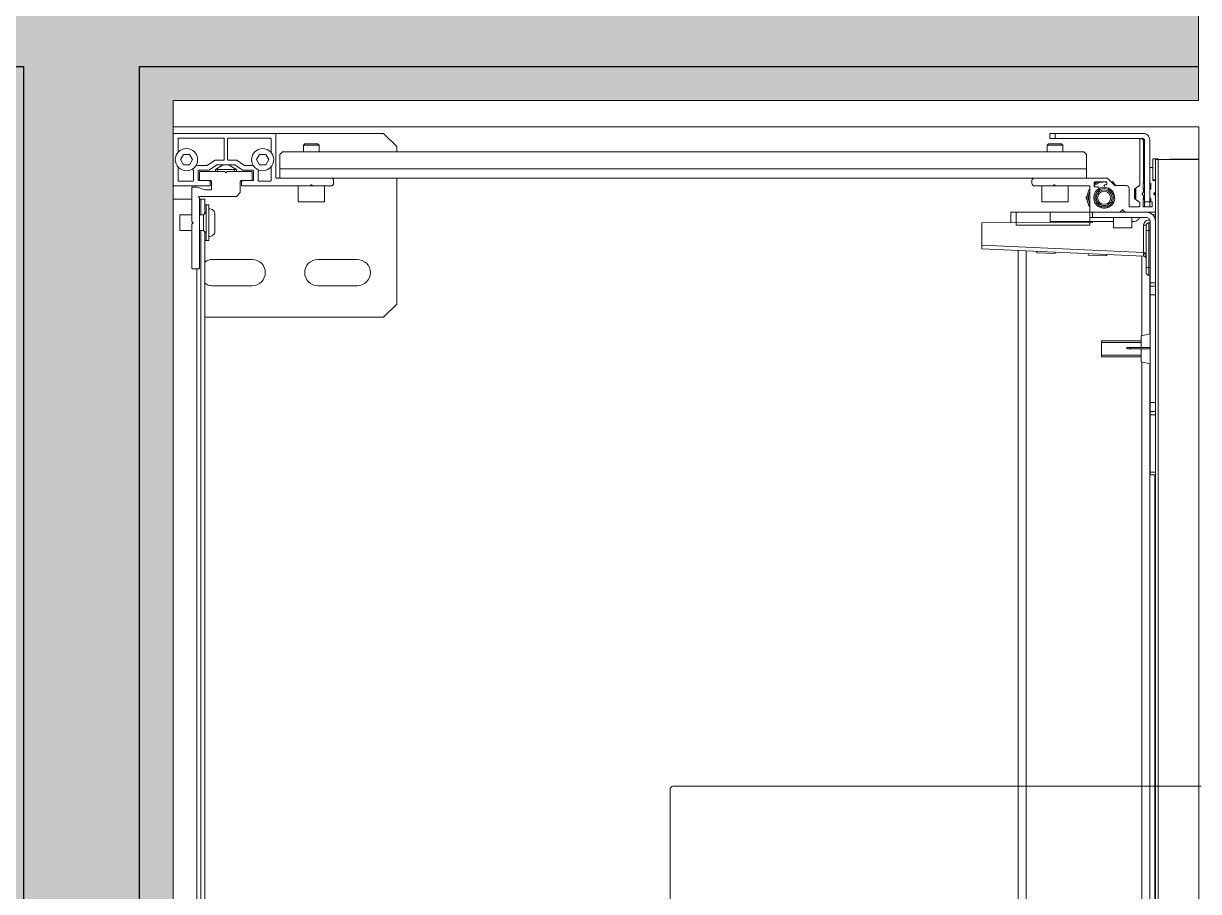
# Model space of a CAD drawing. Header units: centimetres. Extents: x 1724 to 19617, y -6503 to 8072.
# Drawn here: x 4441.97 to 4486.68, y -3585.35 to -3552.31 of the extents above; entities that cross this region are included whole.
import ezdxf

# ---------------------------------------------------------------- set-up
doc = ezdxf.new("R2010")
doc.units = ezdxf.units.CM
for name, color, linetype, lineweight in [('B amÈnagement intÈrieur', 7, 'Continuous', 5), ('F REMPLISSAGE-vert clair-1', 7, 'Continuous', 5), ('F REMPLISSAGE-vert foncÈ', 7, 'Continuous', 5)]:
    doc.layers.add(name, color=color, linetype=linetype, lineweight=lineweight)
for name, color, linetype in [('B aménagement intérieur', 252, 'Continuous'), ('B Général', 252, 'Continuous'), ('C ANNOTATIONS-prestations', 252, 'Continuous'), ('F REMPLISSAGE-vert clair', 252, 'Continuous'), ('F REMPLISSAGE-vert foncé', 252, 'Continuous')]:
    doc.layers.add(name, color=color, linetype=linetype)

# ---------------------------------------------------------------- blocks, each defined once
blk = doc.blocks.new('200_wc-2')
at = {"layer": 'B Général', "color": 7, "linetype": 'Continuous', "lineweight": 5}
for p, q in [((-24.9, 0.1), (24.9, 0.1)), ((25, -20.1), (25, 0))]:
    blk.add_line(p, q, dxfattribs=at)
blk.add_arc((24.9, 0), 0.1, 0, 90, dxfattribs=at)
blk = doc.blocks.new('Groupe-44-1')
at = {"layer": 'B Général', "xscale": -1, "rotation": 270}
blk.add_blockref('200_wc-2', (35.5, 7.5), dxfattribs=at)
blk = doc.blocks.new('WC-plan-PMR')
at = {"layer": 'B Général', "color": 7}
blk.add_blockref('Groupe-44-1', (0, 0), dxfattribs=at)
blk = doc.blocks.new('T3 A 102 (2D)')
at = {"layer": 'B Général', "color": 7, "xscale": -1}
blk.add_blockref('WC-plan-PMR', (-390.925, -369.044), dxfattribs=at)
blk = doc.blocks.new('G 100_80')
at = {"layer": 'B Général', "color": 7, "linetype": 'Continuous', "lineweight": 5, "flags": 128}
blk.add_lwpolyline([(9.5, -45), (9.5, 45), (48.52, 45), (48.52, -45)], close=True, dxfattribs=at)
at = {"layer": 'C ANNOTATIONS-prestations', "lineweight": 5}
for p, q in [((46.87, 43.75), (46.87, -43.75)), ((46.97, -43.75), (46.97, 43.75)), ((9.5, 42.25), (9.5, -42.25)), ((10.55, 41.05), (10.55, -41.05)), ((10.7, 41), (10.7, -41)), ((10.4, 39.6), (10.4, -39.6)), ((46.35, -36.044), (46.35, 1.5)), ((46.65, 1.6), (46.65, -35.984)), ((46.85, 1.667), (46.85, -31.75)), ((41.65, -40.287), (41.65, 1.325)), ((41.95, -40.274), (41.95, 1.325)), ((46.67, -31.75), (46.67, -31.85)), ((46.87, -31.75), (46.67, -31.75)), ((46.67, -31.85), (46.67, -34.033)), ((46.67, -31.85), (46.87, -31.85)), ((46.87, -34.033), (46.67, -34.033)), ((46.67, -34.033), (46.67, -34.168)), ((46.67, -34.168), (46.67, -34.5)), ((46.67, -34.168), (46.87, -34.168)), ((46.67, -34.5), (46.67, -38.6)), ((46.67, -34.5), (46.87, -34.5)), ((46.32, -36.05), (46.67, -35.98)), ((46.32, -36.55), (46.32, -36.05)), ((44.82, -36.25), (44.82, -36.85)), ((44.82, -36.25), (46.32, -36.25)), ((46.32, -36.311), (44.82, -36.311)), ((45.911, -36.55), (45.775, -36.55)), ((45.775, -36.6), (45.775, -36.55)), ((45.911, -36.6), (45.775, -36.6)), ((46.67, -36.55), (45.911, -36.55)), ((45.911, -36.6), (45.911, -36.55)), ((46.67, -36.6), (45.911, -36.6)), ((46.32, -37.05), (46.32, -36.6)), ((46.32, -36.789), (44.82, -36.789)), ((46.32, -36.85), (44.82, -36.85)), ((46.67, -37.12), (46.32, -37.05)), ((46.35, -40.074), (46.35, -37.056)), ((46.65, -37.116), (46.65, -39.35)), ((10.7, -37.75), (17.5, -37.75)), ((17.5, -37.75), (18, -38.25)), ((18, -38.25), (18, -43.05)), ((46.67, -38.6), (46.67, -38.932)), ((46.67, -38.6), (46.87, -38.6)), ((11, -38.95), (12.5, -38.95)), ((15, -38.95), (16.5, -38.95)), ((46.67, -38.932), (46.67, -39.067)), ((46.87, -38.932), (46.67, -38.932)), ((46.67, -39.067), (46.67, -41.4)), ((46.67, -39.067), (46.87, -39.067)), ((10.2, -41.3), (10.2, -39.63)), ((10.23, -39.6), (10.47, -39.6)), ((10.5, -39.63), (10.5, -42.29)), ((46.52, -39.45), (46.52, -39.65)), ((46.52, -39.65), (46.52, -41.05)), ((46.62, -39.65), (46.52, -39.65)), ((46.67, -39.35), (46.62, -39.35)), ((46.62, -39.65), (46.62, -39.35)), ((46.62, -39.65), (46.67, -39.65)), ((46.62, -41.05), (46.62, -39.65)), ((12.5, -39.95), (11, -39.95)), ((16.5, -39.95), (15, -39.95)), ((46.413, -40.071), (40.27, -40.35)), ((40.27, -40.5), (46.42, -40.221)), ((43.056, -40.173), (42.354, -40.205)), ((42.357, -40.255), (42.354, -40.205)), ((43.056, -40.173), (43.058, -40.223)), ((45.018, -40.084), (44.316, -40.116)), ((44.319, -40.166), (44.316, -40.116)), ((45.018, -40.084), (45.02, -40.134)), ((46.425, -40.07), (46.413, -40.071)), ((46.413, -40.071), (46.42, -40.221)), ((46.42, -40.221), (46.425, -40.22)), ((46.42, -40.221), (46.42, -41.25)), ((10.7, -40.67), (10.75, -40.67)), ((10.75, -40.67), (10.75, -42.03)), ((10.75, -40.67), (10.85, -40.67)), ((10.85, -40.67), (10.85, -42.03)), ((40.27, -40.35), (40.27, -40.5)), ((40.27, -41.351), (40.27, -40.5)), ((9.75, -41.05), (9.75, -41.65)), ((9.75, -41.05), (10.2, -41.05)), ((10.5, -41.05), (10.65, -41.05)), ((10.65, -41.05), (10.75, -40.95)), ((10.65, -41.65), (10.65, -41.05)), ((11.08, -41.025), (11.08, -41.675)), ((46.52, -41.05), (46.52, -41.25)), ((46.62, -41.05), (46.52, -41.05)), ((46.67, -41.05), (46.62, -41.05)), ((46.62, -41.35), (46.62, -41.05)), ((10.25, -41.35), (10.2, -41.3)), ((10.2, -41.4), (10.25, -41.35)), ((10.2, -42.67), (10.2, -41.4)), ((44.47, -41.36), (40.27, -41.351)), ((41.37, -41.353), (41.37, -41.75)), ((41.57, -41.25), (44.37, -41.25)), ((41.57, -41.25), (41.57, -41.75)), ((42.87, -41.4), (42.87, -41.75)), ((44.37, -41.4), (42.87, -41.4)), ((44.37, -41.25), (44.37, -41.4)), ((44.37, -41.4), (44.37, -41.55)), ((44.37, -41.4), (45.27, -41.4)), ((44.37, -41.55), (44.37, -41.75)), ((44.47, -41.55), (44.37, -41.55)), ((44.472, -41.4), (44.47, -41.36)), ((46.52, -41.55), (44.47, -41.55)), ((44.47, -41.75), (44.47, -41.55)), ((45.27, -41.15), (45.97, -41.15)), ((45.27, -41.55), (45.27, -41.15)), ((45.97, -41.15), (45.97, -41.55)), ((45.97, -41.4), (46.067, -41.4)), ((46.42, -41.25), (46.52, -41.25)), ((46.62, -41.35), (46.67, -41.35)), ((10.2, -41.65), (9.75, -41.65)), ((10.65, -41.65), (10.5, -41.65)), ((10.55, -41.65), (10.55, -42.25)), ((10.75, -41.75), (10.65, -41.65)), ((10.7, -41.7), (10.7, -42.25)), ((41.37, -41.75), (41.57, -41.75)), ((41.57, -41.75), (42.87, -41.75)), ((42.87, -41.75), (44.37, -41.75)), ((44.37, -41.75), (44.4, -41.75)), ((44.37, -42.72), (44.37, -41.78)), ((44.4, -41.75), (45.508, -41.75)), ((45.114, -41.95), (44.726, -41.95)), ((45.732, -41.75), (45.508, -41.75)), ((45.529, -41.759), (45.599, -41.829)), ((45.641, -41.829), (45.711, -41.759)), ((45.732, -41.75), (46.84, -41.75)), ((45.87, -41.98), (45.87, -42.66)), ((46.24, -41.95), (45.9, -41.95)), ((46.27, -42.109), (46.27, -41.98)), ((46.4, -41.98), (46.4, -42.252)), ((46.72, -41.95), (46.43, -41.95)), ((46.45, -41.95), (46.45, -42.15)), ((46.65, -42.15), (46.65, -41.95)), ((46.75, -41.98), (46.75, -42.12)), ((46.765, -41.65), (46.87, -41.65)), ((46.84, -41.75), (46.87, -41.75)), ((9.5, -42.78), (9.5, -42.25)), ((10.2, -42.25), (9.5, -42.25)), ((10.55, -42.25), (10.5, -42.25)), ((10.5, -42.35), (11.9, -42.35)), ((10.55, -42.25), (10.7, -42.25)), ((10.75, -42.03), (10.7, -42.03)), ((10.85, -42.03), (10.75, -42.03)), ((11.9, -42.35), (12.05, -42.5)), ((14.25, -42.15), (15.25, -42.15)), ((14.25, -42.75), (14.25, -42.15)), ((15.25, -42.15), (15.25, -42.75)), ((42.55, -42.15), (43.55, -42.15)), ((42.55, -42.75), (42.55, -42.15)), ((43.55, -42.15), (43.55, -42.75)), ((44.278, -42.2), (44.22, -42.3)), ((44.22, -42.3), (44.278, -42.4)), ((46.07, -42.27), (46.09, -42.25)), ((46.07, -42.63), (46.07, -42.27)), ((46.07, -42.293), (46.12, -42.293)), ((46.09, -42.65), (46.09, -42.25)), ((46.09, -42.25), (46.12, -42.25)), ((46.12, -42.654), (46.12, -42.246)), ((46.133, -42.221), (46.257, -42.134)), ((46.371, -42.429), (46.411, -42.388)), ((46.411, -42.512), (46.371, -42.471)), ((46.4, -42.25), (46.45, -42.25)), ((46.4, -42.293), (46.45, -42.293)), ((46.42, -42.28), (46.42, -42.367)), ((46.45, -42.15), (46.45, -44.5)), ((46.45, -42.15), (46.65, -42.15)), ((46.65, -42.15), (46.65, -44.5)), ((46.65, -42.595), (46.65, -42.31)), ((46.661, -42.249), (46.7, -42.21)), ((46.661, -42.287), (46.661, -42.249)), ((46.7, -42.15), (46.7, -42.251)), ((46.72, -42.15), (46.7, -42.15)), ((46.821, -42.429), (46.87, -42.379)), ((46.87, -42.521), (46.821, -42.471)), ((46.835, -42.486), (46.835, -42.414)), ((9.5, -44.72), (9.5, -42.78)), ((9.53, -42.75), (10.87, -42.75)), ((10.395, -42.7), (10.23, -42.7)), ((10.695, -42.601), (10.405, -42.698)), ((10.92, -42.6), (10.705, -42.6)), ((10.9, -42.78), (10.9, -42.92)), ((10.95, -42.92), (10.95, -42.63)), ((12.05, -42.5), (12.05, -42.92)), ((12.1, -42.92), (12.1, -42.78)), ((12.13, -42.75), (14.7, -42.75)), ((14.7, -42.75), (14.729, -42.779)), ((14.7, -42.75), (14.8, -42.75)), ((14.771, -42.779), (14.8, -42.75)), ((14.8, -42.75), (15.5, -42.75)), ((15.6, -42.85), (15.6, -42.95)), ((42.17, -42.95), (42.17, -42.85)), ((42.27, -42.75), (42.958, -42.75)), ((42.958, -42.75), (43.082, -42.75)), ((42.979, -42.759), (42.999, -42.779)), ((43.041, -42.779), (43.061, -42.759)), ((43.082, -42.75), (44.34, -42.75)), ((44.54, -42.87), (44.54, -42.74)), ((44.54, -42.854), (44.566, -42.9)), ((44.57, -42.71), (44.68, -42.71)), ((44.99, -42.9), (44.57, -42.9)), ((44.71, -42.68), (44.71, -42.657)), ((44.92, -42.729), (44.92, -42.76)), ((44.95, -42.79), (44.99, -42.79)), ((45.02, -42.82), (45.02, -42.87)), ((45.321, -42.769), (45.049, -43.041)), ((45.184, -42.906), (45.27, -42.906)), ((45.27, -42.906), (45.328, -42.806)), ((45.77, -42.76), (45.342, -42.76)), ((46.07, -42.607), (46.12, -42.607)), ((46.09, -42.65), (46.07, -42.63)), ((46.12, -42.65), (46.09, -42.65)), ((46.257, -42.766), (46.133, -42.679)), ((46.27, -44.52), (46.27, -42.791)), ((46.4, -42.607), (46.45, -42.607)), ((46.45, -42.65), (46.4, -42.65)), ((46.4, -42.827), (46.4, -42.653)), ((46.42, -42.533), (46.42, -42.625)), ((46.42, -42.855), (46.42, -44.45)), ((46.65, -43.42), (46.65, -42.885)), ((46.661, -42.65), (46.661, -42.618)), ((46.7, -42.69), (46.661, -42.65)), ((46.7, -42.654), (46.7, -42.826)), ((9.68, -43.467), (9.68, -42.96)), ((9.71, -42.93), (10.24, -42.93)), ((10.27, -42.96), (10.27, -43.306)), ((10.45, -42.98), (10.45, -43.32)), ((10.87, -42.95), (10.48, -42.95)), ((10.48, -43.35), (10.841, -43.35)), ((10.5, -43.27), (10.5, -42.98)), ((11.45, -43.3), (10.53, -43.3)), ((10.858, -43.355), (11.142, -43.545)), ((10.87, -42.95), (10.92, -42.95)), ((11.1, -43.377), (11.1, -43.3)), ((11.177, -43.3), (11.177, -43.421)), ((11.45, -43.3), (11.5, -43.25)), ((11.5, -43.25), (11.55, -43.3)), ((12.47, -43.3), (11.55, -43.3)), ((11.823, -43.3), (11.823, -43.421)), ((11.858, -43.545), (12.15, -43.35)), ((11.9, -43.3), (11.9, -43.377)), ((12.08, -42.95), (12.13, -42.95)), ((12.52, -42.95), (12.13, -42.95)), ((12.15, -43.35), (12.52, -43.35)), ((12.5, -42.98), (12.5, -43.27)), ((12.55, -43.32), (12.55, -42.98)), ((12.73, -43.28), (12.73, -42.96)), ((12.76, -42.93), (13.19, -42.93)), ((13.22, -42.96), (13.22, -43.467)), ((13.4, -43.08), (13.4, -44.72)), ((15.5, -43.05), (13.43, -43.05)), ((13.55, -43.4), (13.55, -43.05)), ((15.5, -43.05), (42.27, -43.05)), ((45.028, -43.05), (42.27, -43.05)), ((44.25, -43.4), (44.25, -43.05)), ((46.77, -42.98), (46.77, -43.42)), ((46.77, -43.78), (46.77, -42.98)), ((46.77, -42.98), (46.87, -42.98)), ((46.84, -42.95), (46.8, -42.95)), ((9.885, -43.55), (9.769, -43.75)), ((9.769, -43.75), (9.885, -43.95)), ((10.115, -43.55), (9.885, -43.55)), ((10.231, -43.75), (10.115, -43.55)), ((10.115, -43.95), (10.231, -43.75)), ((10.364, -43.53), (10.786, -43.53)), ((10.803, -43.535), (11.088, -43.725)), ((11.1, -43.377), (11.9, -43.377)), ((11.4, -43.55), (11.1, -43.377)), ((11.105, -43.73), (11.41, -43.73)), ((11.159, -43.55), (11.841, -43.55)), ((11.44, -44.54), (11.44, -43.76)), ((11.56, -43.76), (11.56, -44.54)), ((11.59, -43.73), (11.904, -43.73)), ((11.9, -43.377), (11.6, -43.55)), ((11.904, -43.73), (12.197, -43.535)), ((12.214, -43.53), (12.536, -43.53)), ((12.785, -43.55), (12.669, -43.75)), ((12.669, -43.75), (12.785, -43.95)), ((13.015, -43.55), (12.785, -43.55)), ((13.131, -43.75), (13.015, -43.55)), ((13.015, -43.95), (13.131, -43.75)), ((13.55, -43.4), (44.25, -43.4)), ((13.55, -43.95), (13.55, -43.4)), ((44.25, -43.95), (44.25, -43.4)), ((46.74, -43.45), (46.68, -43.45)), ((46.97, -43.78), (46.77, -43.78)), ((46.87, -43.75), (46.97, -43.75)), ((46.97, -43.75), (46.97, -43.78)), ((47.42, -43.75), (46.97, -43.75)), ((9.68, -44.54), (9.68, -44.033)), ((9.885, -43.95), (10.115, -43.95)), ((12.785, -43.95), (13.015, -43.95)), ((13.22, -44.033), (13.22, -44.54)), ((13.65, -44.05), (13.55, -43.95)), ((13.65, -44.05), (44.15, -44.05)), ((14.45, -44.3), (14.45, -44.05)), ((15.05, -44.05), (15.05, -44.3)), ((18, -44.25), (17.5, -44.75)), ((18, -44.05), (18, -44.25)), ((42.75, -44.3), (42.75, -44.05)), ((43.35, -44.05), (43.35, -44.3)), ((44.25, -43.95), (44.15, -44.05)), ((11.41, -44.57), (9.71, -44.57)), ((13.19, -44.57), (11.59, -44.57)), ((14.45, -44.3), (15.05, -44.3)), ((14.5, -44.35), (14.45, -44.3)), ((15, -44.35), (14.5, -44.35)), ((15.05, -44.3), (15, -44.35)), ((42.75, -44.3), (43.35, -44.3)), ((42.8, -44.35), (42.75, -44.3)), ((43.3, -44.35), (42.8, -44.35)), ((43.05, -44.55), (42.85, -44.55)), ((42.85, -44.55), (42.85, -44.75)), ((46.4, -44.55), (43.05, -44.55)), ((43.05, -44.75), (43.05, -44.55)), ((43.35, -44.3), (43.3, -44.35)), ((46.32, -44.55), (46.3, -44.55)), ((9.5, -44.75), (9.5, -44.72)), ((9.53, -44.75), (9.5, -44.75)), ((13.37, -44.75), (9.53, -44.75)), ((17.5, -44.75), (13.37, -44.75)), ((42.85, -44.75), (43.05, -44.75)), ((46.4, -44.75), (43.05, -44.75))]:
    blk.add_line(p, q, dxfattribs=at)
at = {"layer": 'C ANNOTATIONS-prestations'}
blk.add_line((48.52, -43.75), (47.42, -43.75), dxfattribs=at)
at = {"layer": 'C ANNOTATIONS-prestations', "lineweight": 5, "flags": 128}
for points in [[(10.7, -39.05, -0.080612), (10.842, -38.976, -0.080612), (11, -38.95)], [(12.5, -38.95, -0.414214), (13, -39.45, -0.414214), (12.5, -39.95)], [(15, -39.95, -0.414214), (14.5, -39.45, -0.414214), (15, -38.95)], [(16.5, -38.95, -0.414214), (17, -39.45, -0.414214), (16.5, -39.95)], [(10.2, -39.63, -0.198912), (10.209, -39.609, -0.198912), (10.23, -39.6)], [(10.47, -39.6, -0.198912), (10.491, -39.609, -0.198912), (10.5, -39.63)], [(46.52, -39.45, -0.198912), (46.549, -39.379, -0.198912), (46.62, -39.35)], [(11, -39.95, -0.080612), (10.842, -39.924, -0.080612), (10.7, -39.85)], [(46.52, -39.97, -0.193016), (46.492, -40.039, -0.193016), (46.425, -40.07)], [(10.85, -40.827, -0.218554), (11.01, -40.873, -0.218554), (11.08, -41.025)], [(10.85, -40.826, -0.003145), (10.853, -40.826, -0.003145), (10.855, -40.826)], [(46.067, -41.4, -0.109774), (46.151, -41.419, -0.109774), (46.22, -41.472)], [(46.302, -41.55, -0.028434), (46.259, -41.513, -0.028434), (46.22, -41.472)], [(46.663, -41.445, -0.227222), (46.495, -41.406, -0.227222), (46.42, -41.25)], [(46.62, -41.35, -0.198912), (46.549, -41.321, -0.198912), (46.52, -41.25)], [(46.87, -41.4, -0.198912), (46.767, -41.647, -0.198912), (46.52, -41.75)], [(46.67, -41.4, -0.198912), (46.626, -41.506, -0.198912), (46.52, -41.55)], [(11.08, -41.675, -0.218554), (11.01, -41.827, -0.218554), (10.85, -41.873)], [(10.855, -41.873, -0.003145), (10.853, -41.874, -0.003145), (10.85, -41.874)], [(44.37, -42.646, -0.14145), (44.27, -42.3, -0.14145), (44.37, -41.954)], [(44.37, -41.78, -0.198912), (44.379, -41.759, -0.198912), (44.4, -41.75)], [(44.697, -42.632, -0.366532), (44.556, -42.134, -0.366532), (45.023, -41.913, -0.366532), (45.318, -42.338, -0.366532), (44.948, -42.699)], [(45.508, -41.75, -0.098491), (45.519, -41.752, -0.098491), (45.529, -41.759)], [(45.641, -41.829, -0.198912), (45.62, -41.837, -0.198912), (45.599, -41.829)], [(45.711, -41.759, -0.098491), (45.721, -41.752, -0.098491), (45.732, -41.75)], [(45.87, -41.98, -0.198912), (45.879, -41.959, -0.198912), (45.9, -41.95)], [(46.24, -41.95, -0.198912), (46.261, -41.959, -0.198912), (46.27, -41.98)], [(46.4, -41.98, -0.198912), (46.409, -41.959, -0.198912), (46.43, -41.95)], [(46.72, -41.95, -0.198912), (46.741, -41.959, -0.198912), (46.75, -41.98)], [(46.84, -41.75, -0.198912), (46.861, -41.759, -0.198912), (46.87, -41.78)], [(10.5, -42.35, -0.414214), (10.47, -42.32, -0.414214), (10.5, -42.29)], [(44.37, -42.54, -0.103148), (44.32, -42.3, -0.103148), (44.37, -42.06)], [(46.12, -42.246, -0.120588), (46.123, -42.232, -0.120588), (46.133, -42.221)], [(46.27, -42.109, -0.120588), (46.267, -42.123, -0.120588), (46.257, -42.134)], [(46.371, -42.471, -0.198912), (46.362, -42.45, -0.198912), (46.371, -42.429)], [(46.42, -42.28, -0.155096), (46.406, -42.269, -0.155096), (46.4, -42.252)], [(46.42, -42.367, -0.098491), (46.418, -42.378, -0.098491), (46.411, -42.388)], [(46.661, -42.249, -0.013224), (46.655, -42.25, -0.013224), (46.65, -42.25)], [(46.65, -42.31, -0.17724), (46.657, -42.291, -0.17724), (46.675, -42.28)], [(46.7, -42.251, -0.17724), (46.693, -42.27, -0.17724), (46.675, -42.28)], [(46.75, -42.12, -0.198912), (46.741, -42.141, -0.198912), (46.72, -42.15)], [(46.821, -42.471, -0.198912), (46.812, -42.45, -0.198912), (46.821, -42.429)], [(9.5, -42.78, -0.198912), (9.509, -42.759, -0.198912), (9.53, -42.75)], [(10.23, -42.7, -0.198912), (10.209, -42.691, -0.198912), (10.2, -42.67)], [(10.405, -42.698, -0.040241), (10.4, -42.7, -0.040241), (10.395, -42.7)], [(10.695, -42.601, -0.040241), (10.7, -42.6, -0.040241), (10.705, -42.6)], [(10.87, -42.75, -0.198912), (10.891, -42.759, -0.198912), (10.9, -42.78)], [(10.92, -42.6, -0.198912), (10.941, -42.609, -0.198912), (10.95, -42.63)], [(12.1, -42.78, -0.198912), (12.109, -42.759, -0.198912), (12.13, -42.75)], [(14.771, -42.779, -0.198912), (14.75, -42.787, -0.198912), (14.729, -42.779)], [(15.5, -42.75, -0.198912), (15.571, -42.779, -0.198912), (15.6, -42.85)], [(42.17, -42.85, -0.198912), (42.199, -42.779, -0.198912), (42.27, -42.75)], [(42.958, -42.75, -0.098491), (42.969, -42.752, -0.098491), (42.979, -42.759)], [(43.041, -42.779, -0.198912), (43.02, -42.787, -0.198912), (42.999, -42.779)], [(43.061, -42.759, -0.098491), (43.071, -42.752, -0.098491), (43.082, -42.75)], [(44.37, -42.72, -0.198912), (44.361, -42.741, -0.198912), (44.34, -42.75)], [(44.54, -42.74, -0.198912), (44.549, -42.719, -0.198912), (44.57, -42.71)], [(44.92, -42.9, -0.085942), (44.718, -42.865, -0.085942), (44.54, -42.764)], [(44.67, -42.9, -0.02871), (44.603, -42.867, -0.02871), (44.54, -42.827)], [(44.57, -42.9, -0.198912), (44.549, -42.891, -0.198912), (44.54, -42.87)], [(44.71, -42.68, -0.198912), (44.701, -42.701, -0.198912), (44.68, -42.71)], [(44.697, -42.632, -0.122946), (44.706, -42.643, -0.122946), (44.71, -42.657)], [(44.92, -42.7, -0.074153), (44.803, -42.683, -0.074153), (44.697, -42.632)], [(44.92, -42.729, -0.189855), (44.928, -42.708, -0.189855), (44.948, -42.699)], [(44.948, -42.699, -0.008728), (44.934, -42.7, -0.008728), (44.92, -42.7)], [(44.95, -42.79, -0.198912), (44.929, -42.781, -0.198912), (44.92, -42.76)], [(45.009, -42.893, -0.018566), (44.965, -42.898, -0.018566), (44.92, -42.9)], [(44.99, -42.79, -0.198912), (45.011, -42.799, -0.198912), (45.02, -42.82)], [(45.02, -42.87, -0.198912), (45.011, -42.891, -0.198912), (44.99, -42.9)], [(45.379, -42.76, -0.041018), (45.298, -42.829, -0.041018), (45.207, -42.883)], [(45.321, -42.769, -0.098491), (45.331, -42.762, -0.098491), (45.342, -42.76)], [(45.87, -42.66, -0.198912), (45.841, -42.731, -0.198912), (45.77, -42.76)], [(46.133, -42.679, -0.120588), (46.123, -42.668, -0.120588), (46.12, -42.654)], [(46.257, -42.766, -0.120588), (46.267, -42.777, -0.120588), (46.27, -42.791)], [(46.4, -42.653, -0.155096), (46.406, -42.636, -0.155096), (46.42, -42.625)], [(46.42, -42.855, -0.155096), (46.406, -42.844, -0.155096), (46.4, -42.827)], [(46.411, -42.512, -0.098491), (46.418, -42.522, -0.098491), (46.42, -42.533)], [(46.675, -42.625, -0.17724), (46.657, -42.614, -0.17724), (46.65, -42.595)], [(46.65, -42.65, -0.013224), (46.655, -42.65, -0.013224), (46.661, -42.65)], [(46.65, -42.885, -0.17724), (46.657, -42.866, -0.17724), (46.675, -42.855)], [(46.675, -42.625, -0.17724), (46.693, -42.635, -0.17724), (46.7, -42.654)], [(46.7, -42.826, -0.17724), (46.693, -42.845, -0.17724), (46.675, -42.855)], [(9.68, -42.96, -0.198912), (9.689, -42.939, -0.198912), (9.71, -42.93)], [(10.27, -43.306, -0.123554), (10.258, -43.354, -0.123554), (10.225, -43.39)], [(10.24, -42.93, -0.198912), (10.261, -42.939, -0.198912), (10.27, -42.96)], [(10.45, -42.98, -0.198912), (10.459, -42.959, -0.198912), (10.48, -42.95)], [(10.48, -43.35, -0.198912), (10.459, -43.341, -0.198912), (10.45, -43.32)], [(10.5, -42.98, -0.198912), (10.509, -42.959, -0.198912), (10.53, -42.95)], [(10.53, -43.3, -0.198912), (10.509, -43.291, -0.198912), (10.5, -43.27)], [(10.841, -43.35, -0.073633), (10.85, -43.351, -0.073633), (10.858, -43.355)], [(10.9, -42.92, -0.198912), (10.891, -42.941, -0.198912), (10.87, -42.95)], [(10.95, -42.92, -0.198912), (10.941, -42.941, -0.198912), (10.92, -42.95)], [(12.08, -42.95, -0.198912), (12.059, -42.941, -0.198912), (12.05, -42.92)], [(12.13, -42.95, -0.198912), (12.109, -42.941, -0.198912), (12.1, -42.92)], [(12.47, -42.95, -0.198912), (12.491, -42.959, -0.198912), (12.5, -42.98)], [(12.5, -43.27, -0.198912), (12.491, -43.291, -0.198912), (12.47, -43.3)], [(12.52, -42.95, -0.198912), (12.541, -42.959, -0.198912), (12.55, -42.98)], [(12.55, -43.32, -0.198912), (12.541, -43.341, -0.198912), (12.52, -43.35)], [(12.73, -42.96, -0.198912), (12.739, -42.939, -0.198912), (12.76, -42.93)], [(12.758, -43.349, -0.095961), (12.737, -43.317, -0.095961), (12.73, -43.28)], [(13.19, -42.93, -0.198912), (13.211, -42.939, -0.198912), (13.22, -42.96)], [(13.4, -43.08, -0.198912), (13.409, -43.059, -0.198912), (13.43, -43.05)], [(15.6, -42.95, -0.198912), (15.571, -43.021, -0.198912), (15.5, -43.05)], [(42.27, -43.05, -0.198912), (42.199, -43.021, -0.198912), (42.17, -42.95)], [(45.049, -43.041, -0.098491), (45.039, -43.048, -0.098491), (45.028, -43.05)], [(46.77, -42.98, -0.198912), (46.779, -42.959, -0.198912), (46.8, -42.95)], [(46.87, -42.92, -0.198912), (46.861, -42.941, -0.198912), (46.84, -42.95)], [(9.68, -43.47, -0.01196), (9.68, -43.469, -0.01196), (9.68, -43.467)], [(10.786, -43.53, -0.073633), (10.795, -43.531, -0.073633), (10.803, -43.535)], [(11.105, -43.73, -0.073633), (11.096, -43.729, -0.073633), (11.088, -43.725)], [(11.159, -43.55, -0.073633), (11.15, -43.549, -0.073633), (11.142, -43.545)], [(11.41, -43.73, -0.198912), (11.431, -43.739, -0.198912), (11.44, -43.76)], [(11.56, -43.76, -0.198912), (11.569, -43.739, -0.198912), (11.59, -43.73)], [(11.858, -43.545, -0.073633), (11.85, -43.549, -0.073633), (11.841, -43.55)], [(12.197, -43.535, -0.073633), (12.205, -43.531, -0.073633), (12.214, -43.53)], [(13.22, -43.467, -0.01196), (13.22, -43.469, -0.01196), (13.22, -43.47)], [(46.68, -43.45, -0.198912), (46.659, -43.441, -0.198912), (46.65, -43.42)], [(46.77, -43.42, -0.198912), (46.761, -43.441, -0.198912), (46.74, -43.45)], [(9.68, -44.033, -0.01196), (9.68, -44.031, -0.01196), (9.68, -44.03)], [(13.22, -44.03, -0.01196), (13.22, -44.031, -0.01196), (13.22, -44.033)], [(9.71, -44.57, -0.198912), (9.689, -44.561, -0.198912), (9.68, -44.54)], [(11.44, -44.54, -0.198912), (11.431, -44.561, -0.198912), (11.41, -44.57)], [(11.59, -44.57, -0.198912), (11.569, -44.561, -0.198912), (11.56, -44.54)], [(13.22, -44.54, -0.198912), (13.211, -44.561, -0.198912), (13.19, -44.57)], [(46.3, -44.55, -0.198912), (46.279, -44.541, -0.198912), (46.27, -44.52)], [(46.42, -44.45, -0.198912), (46.391, -44.521, -0.198912), (46.32, -44.55)], [(46.65, -44.5, -0.198912), (46.577, -44.677, -0.198912), (46.4, -44.75)], [(46.45, -44.5, -0.198912), (46.435, -44.535, -0.198912), (46.4, -44.55)], [(9.53, -44.75, -0.198912), (9.509, -44.741, -0.198912), (9.5, -44.72)], [(13.4, -44.72, -0.198912), (13.391, -44.741, -0.198912), (13.37, -44.75)]]:
    blk.add_lwpolyline(points, format="xyb", dxfattribs=at)
at = {"layer": 'C ANNOTATIONS-prestations', "lineweight": 5}
for centre, radius in [((44.92, -42.3), 0.35), ((44.92, -42.3), 0.3), ((44.92, -42.3), 0.25), ((10, -43.75), 0.425), ((12.9, -43.75), 0.425)]:
    blk.add_circle(centre, radius, dxfattribs=at)
for points, knots in [([(46.425, -40.22), (46.423, -40.181), (46.422, -40.129), (46.422, -40.102), (46.422, -40.083), (46.423, -40.074), (46.424, -40.072), (46.424, -40.07), (46.424, -40.07), (46.424, -40.07), (46.425, -40.07)], [0, 0, 0, 1, 2, 3, 4, 5, 6, 7, 7, 8, 8, 8]), ([(46.52, -39.97), (46.52, -40.004), (46.513, -40.068), (46.501, -40.117), (46.491, -40.146), (46.48, -40.171), (46.467, -40.191), (46.457, -40.203), (46.447, -40.212), (46.433, -40.219), (46.426, -40.22), (46.425, -40.22), (46.425, -40.22)], [0, 0, 0, 1, 2, 3, 4, 5, 6, 7, 8, 9, 9, 10, 10, 10])]:
    blk.add_open_spline(points, degree=2, knots=knots, dxfattribs=at)

msp = doc.modelspace()

# ---------------------------------------------------------------- hatches: boundary and pattern name
at = {"layer": 'B amÈnagement intÈrieur', "linetype": 'Continuous', "lineweight": 0, "true_color": 0xc0dcc0}
for points in [[(4446.374, -3553.941), (4447.674, -3555.241), (4486.682, -3555.241), (4486.682, -3548.241), (4398.674, -3548.241), (4398.674, -3555.241), (4440.674, -3555.241), (4441.974, -3553.941)], [(4446.374, -3553.941), (4441.974, -3553.941), (4440.674, -3555.241), (4440.674, -3646.241), (4447.674, -3646.241), (4447.674, -3555.241)]]:
    msp.add_hatch(color=9, dxfattribs=at).paths.add_polyline_path(points)

# ---------------------------------------------------------------- linework, layer by layer
at = {"layer": 'B aménagement intérieur', "color": 98, "linetype": 'Continuous', "lineweight": 13, "true_color": 0x004400}
for p, q in [((4486.682, -3555.241), (4486.682, -3548.241)), ((4447.674, -3555.241), (4486.682, -3555.241)), ((4447.674, -3555.241), (4447.674, -3646.241))]:
    msp.add_line(p, q, dxfattribs=at)
at = {"layer": 'F REMPLISSAGE-vert clair'}
for p, q in [((4398.674, -3553.941), (4441.974, -3553.941)), ((4441.974, -3553.941), (4441.974, -3646.241)), ((4446.374, -3553.941), (4486.682, -3553.941)), ((4446.374, -3553.941), (4446.374, -3646.241))]:
    msp.add_line(p, q, dxfattribs=at)
at = {"layer": 'F REMPLISSAGE-vert clair-1', "color": 9, "linetype": 'Continuous', "true_color": 0xc0dcc0}
for points in [[(4398.674, -3549.541), (4398.674, -3553.941), (4486.682, -3549.541), (4486.682, -3553.941)], [(4446.374, -3646.241), (4446.374, -3553.941), (4441.974, -3646.241), (4441.974, -3553.941)]]:
    msp.add_solid(points, dxfattribs=at)
at = {"layer": 'F REMPLISSAGE-vert foncÈ', "color": 54, "linetype": 'Continuous', "true_color": 0x99aa00}
for points in [[(4440.674, -3555.241), (4441.974, -3553.941), (4398.674, -3555.241), (4398.674, -3553.941)], [(4441.974, -3646.241), (4441.974, -3553.941), (4440.674, -3646.241), (4440.674, -3555.241)], [(4446.374, -3553.941), (4447.674, -3555.241), (4486.682, -3553.941), (4486.682, -3555.241)], [(4447.674, -3646.241), (4447.674, -3555.241), (4446.374, -3646.241), (4446.374, -3553.941)]]:
    msp.add_solid(points, dxfattribs=at)
at = {"layer": 'F REMPLISSAGE-vert foncé'}
for p, q in [((4398.674, -3553.941), (4441.974, -3553.941)), ((4441.974, -3553.941), (4441.974, -3646.241)), ((4446.374, -3553.941), (4486.682, -3553.941)), ((4446.374, -3553.941), (4446.374, -3646.241))]:
    msp.add_line(p, q, dxfattribs=at)
at = {"layer": 'F REMPLISSAGE-vert foncé', "color": 98, "linetype": 'Continuous', "lineweight": 13, "true_color": 0x004400}
for q in [(4486.682, -3555.241), (4447.674, -3646.241)]:
    msp.add_line((4447.674, -3555.241), q, dxfattribs=at)

# ---------------------------------------------------------------- block references
at = {"layer": 'B aménagement intérieur', "color": 7}
msp.add_blockref('T3 A 102 (2D)', (4893.107, -3244.797), dxfattribs=at)
at = {"layer": 'B aménagement intérieur', "color": 7, "xscale": -1, "rotation": 180}
msp.add_blockref('G 100_80', (4438.174, -3601.241), dxfattribs=at)

doc.saveas('drawing.dxf')
